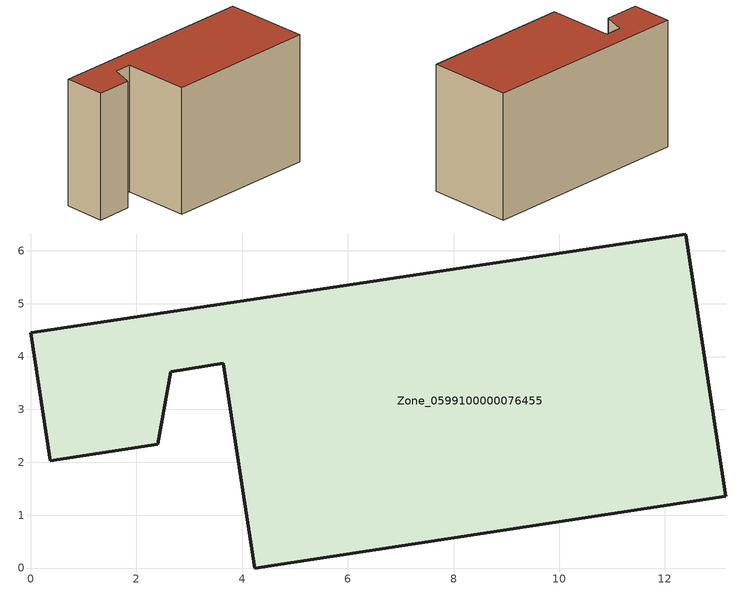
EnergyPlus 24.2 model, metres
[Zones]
Zone_0599100000076455
 floor ground (C_G): 2.4,2.34 0.37,2.03 0,4.45 12.39,6.32 13.15,1.36 4.24,0 3.64,3.87 2.65,3.71 z0
 wall outside (C_F): 0.37,2.03 2.4,2.34 2.65,3.71 3.64,3.87 4.24,0 13.15,1.36 12.39,6.32 0,4.45 0.37,2.03 z0:7.52
 roof outside (C_R): 13.15,1.36 12.39,6.32 0,4.45 0.37,2.03 2.4,2.34 2.65,3.71 3.64,3.87 4.24,0 z7.52
[BUILDING]
Pand.0599100000076455: North Axis=0; Terrain=City; Loads Convergence Tolerance Value=0.04; Temperature Convergence Tolerance Value=0.4; Solar Distribution=FullExterior; Maximum Number of Warmup Days=25; Minimum Number of Warmup Days=1
[Site:Location]
Rotterdam.The.Hague.AP_ZH_NLD Design_Conditions: Latitude=51.96; Longitude=4.45; Time Zone=1; Elevation=-4.5
[SITE:GROUNDTEMPERATURE:BUILDINGSURFACE]
18, 18, 18, 18, 18, 18, 18, 18, 18, 18, 18, 18
[MATERIAL] Thermal Absorptance=0.9; Solar Absorptance=0.7; Visible Absorptance=0.7
Name | Roughness | Thickness | Conductivity | Density | Specific Heat
G.TI.1975-1991 | MediumSmooth | 0.15 | 0.288461 | 540 | 1210
F.TI.1975-1991 | Rough | 0.3 | 0.230769 | 1920 | 840
R.TI.1975-1991 | MediumRough | 0.2 | 0.153846 | 1500 | 1000
[CONSTRUCTION]
C_G: G.TI.1975-1991
C_F: F.TI.1975-1991
C_R: R.TI.1975-1991
[ZONE]
Zone_0599100000076455: Type=1; Multiplier=1; Ceiling Height=Autocalculate; Volume=Autocalculate; Floor Area=autocalculate; Part of Total Floor Area=Yes
[ZONEINFILTRATION:DESIGNFLOWRATE]
Infil_Zone_0599100000076455: Zone or ZoneList or Space or SpaceList=Zone_0599100000076455; Schedule=AlwaysOn; Design Flow Rate Calculation Method=Flow/Area; Flow Rate per Floor Area=0.003; Constant Term Coefficient=1; Temperature Term Coefficient=0; Velocity Term Coefficient=0; Velocity Squared Term Coefficient=0
[HVACTEMPLATE:ZONE:IDEALLOADSAIRSYSTEM]
Zone_0599100000076455: Maximum Heating Supply Air Temperature=50; Minimum Cooling Supply Air Temperature=13; Maximum Heating Supply Air Humidity Ratio=0.0156; Minimum Cooling Supply Air Humidity Ratio=0.0077; Heating Limit=NoLimit; Cooling Limit=NoLimit; Dehumidification Control Type=ConstantSensibleHeatRatio; Cooling Sensible Heat Ratio=0.7; Dehumidification Setpoint=60; Humidification Control Type=None; Humidification Setpoint=30; Outdoor Air Method=None; Outdoor Air Flow Rate per Person=0.00944; Outdoor Air Flow Rate per Zone Floor Area=0; Outdoor Air Flow Rate per Zone=0; Demand Controlled Ventilation Type=None; Outdoor Air Economizer Type=NoEconomizer; Heat Recovery Type=None; Sensible Heat Recovery Effectiveness=0.7; Latent Heat Recovery Effectiveness=0.65
[ZONECONTROL:THERMOSTAT]
ThermostatControl_Zone_0599100000076455: Zone or ZoneList=Zone_0599100000076455; Control Type Schedule=DualSetpointControlType; Control 1=Thermostat_Zone_0599100000076455; Temperature Difference Between Cutout And Setpoint=0
[THERMOSTATSETPOINT:DUALSETPOINT]
Thermostat_Zone_0599100000076455: Heating Setpoint Temperature Schedule=HeatingSetpoint_Zone_0599100000076455; Cooling Setpoint Temperature Schedule=CoolingSetpoint_Zone_0599100000076455
[SCHEDULE:COMPACT]
HeatingSetpoint_Zone_0599100000076455: Through: 12/31, For: AllDays, Until: 24:00, 21
CoolingSetpoint_Zone_0599100000076455: Through: 12/31, For: AllDays, Until: 24:00, 24
DualSetpointControlType: Through: 12/31, For: AllDays, Until: 24:00, 4
AlwaysOn: Through: 12/31, For: AllDays, Until: 24:00, 1
